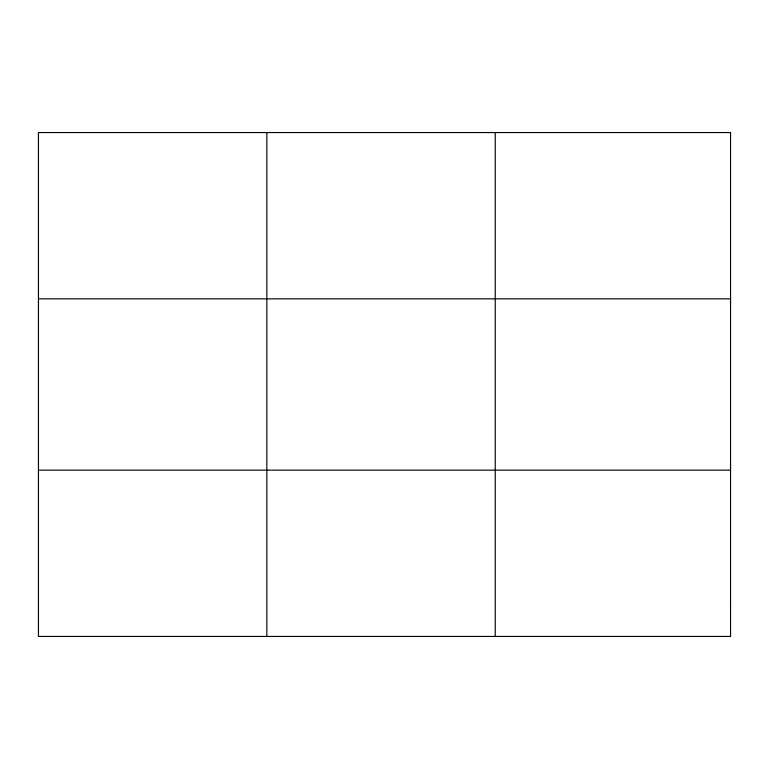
<?xml version="1.0" encoding="UTF-8"?>
<svg xmlns="http://www.w3.org/2000/svg" width="769" height="769" viewBox="0 0 769 769"><rect width="100%" height="100%" fill="white"/><g stroke="black" fill="none" stroke-linecap="round" stroke-linejoin="round"><path stroke-width="1.15" d="M266.843 636.444L266.843 132.556M495.236 636.444L495.236 132.556M38.45 298.843L730.55 298.843M38.45 470.157L730.55 470.157M730.55 603.184L730.55 636.444L38.45 636.444L38.45 132.556L730.55 132.556L730.55 603.184"/></g></svg>
